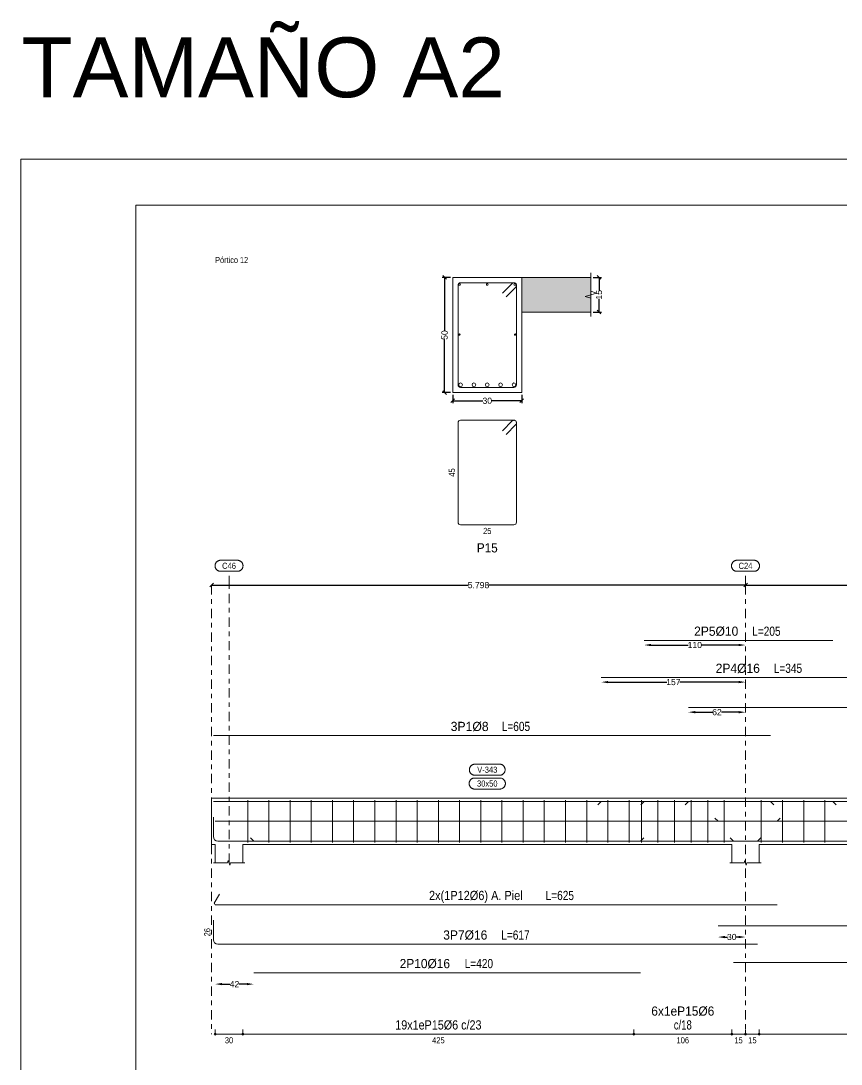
# Model space of a CAD drawing. Header units: millimetres. Extents: x 3 to 479, y -191 to 120.
# Drawn here: x 100.33 to 118.14, y -9.5 to 13.16 of the extents above; entities that cross this region are included whole.
import ezdxf
from ezdxf.enums import TextEntityAlignment as Align

# ---------------------------------------------------------------- set-up
doc = ezdxf.new("R2010")
doc.units = ezdxf.units.MM
doc.linetypes.add('CYPE_RAYAPUNTO', pattern=[0.4125, 0.2025, -0.105, 0, -0.105])
for name, color, linetype, lineweight in [('ALZ_ARM_LONG_ARM_TEXTOS', 3, 'Continuous', 9), ('ALZ_ARM_LONG_TXT_LONG', 3, 'Continuous', 9), ('ALZ_ARM_TRANS_TXT_EST', 3, 'Continuous', 9), ('ALZ_CONT_NUDOS', 122, 'Continuous', 9), ('ALZ_CONT_VIG_HORMIGON', 2, 'Continuous', 9), ('ALZ_COT_COT_ANCLAJES', 3, 'Continuous', 0), ('ALZ_COT_COT_ARM', 3, 'Continuous', 0), ('ALZ_COT_COT_EST', 3, 'Continuous', 0), ('ALZ_COT_COT_LIN_APOYOS', 2, 'CYPE_RAYAPUNTO', 0), ('ALZ_COT_LONGITUD_PROYECTADA', 122, 'Continuous', 0), ('ALZ_COT_TEXTOS_ESTRIBOS', 122, 'Continuous', 0), ('ALZ_REF_COT_LIN_AUX_COTA', 2, 'CYPE_RAYAPUNTO', 9), ('ALZ_REF_REF_NOMBRE', 3, 'Continuous', 9), ('ALZ_REF_REF_REFERENCIA', 3, 'Continuous', 9), ('ALZ_REF_REFERENCIA_PORTICO', 3, 'Continuous', 9), ('ALZ_REF_TEXTO_REF_NOMBRE', 3, 'Continuous', 9), ('ALZ_REF_TEXTO_REF_REFERENCIA', 3, 'Continuous', 9), ('ARM_LONGITUDINAL_Ø10', 103, 'Continuous', 9), ('ARM_LONGITUDINAL_Ø16', 212, 'Continuous', 9), ('ARM_LONGITUDINAL_Ø6', 151, 'Continuous', 9), ('ARM_LONGITUDINAL_Ø8', 32, 'Continuous', 9), ('ARM_TRANSVERSAL_Ø6', 151, 'Continuous', 9), ('CIM_REFEREN', 2, 'Continuous', 0), ('RECUAD_LIMITES', 2, 'Continuous', 0), ('RECUAD_MARCO', 1, 'Continuous', 20), ('SEC_CONT_FORJADOS_SECCION', 8, 'Continuous', 9), ('SEC_CONT_VIG_HORMIGON_SECCION', 2, 'Continuous', 9), ('SEC_COTAS_SEC_DIM_VIGA', 122, 'Continuous', 0), ('SEC_COTAS_TEXTOS_DESPIECE_ESTRIBADO', 122, 'Continuous', 0), ('SEC_REF_TXT_POSICIONES_ARM_ESTRIBOS', 1, 'Continuous', 9)]:
    doc.layers.add(name, color=color, linetype=linetype, lineweight=lineweight)
doc.styles.add('CYPETXT_0.2_romans', font='arial.ttf', dxfattribs={"height": 0.133333})
doc.styles.add('CYPETXT_romans', font='arial.ttf', dxfattribs={"height": 0.2})
doc.dimstyles.new('cype_arrow', dxfattribs={"dimtxt": 0.18, "dimasz": 0.15, "dimexe": 0.05, "dimexo": 0.05, "dimgap": 0, "dimtad": 0, "dimdec": 4, "dimzin": 0, "dimdsep": 46, "dimtxsty": 'CYPETXT_0.2_romans', "dimcen": 0.09, "dimadec": 0, "dimazin": 0, "dimtfac": 1, "dimtdec": 4, "dimtofl": 0, "dimtmove": 2, "dimatfit": 3, "dimfxl": 1, "dimtolj": 1, "dimtzin": 0, "dimarcsym": 0})
doc.dimstyles.new('cype_oblique', dxfattribs={"dimtxt": 0.18, "dimasz": 0.18, "dimexe": 0.05, "dimexo": 0.05, "dimgap": 0, "dimtad": 0, "dimdec": 4, "dimzin": 0, "dimdsep": 46, "dimtxsty": 'CYPETXT_0.2_romans', "dimblk": 'OBLIQUE', "dimtsz": 0.04, "dimcen": 0.09, "dimadec": 0, "dimazin": 0, "dimtfac": 1, "dimtdec": 4, "dimtofl": 0, "dimtmove": 2, "dimatfit": 3, "dimfxl": 1, "dimtolj": 1, "dimtzin": 0, "dimarcsym": 0})

# ---------------------------------------------------------------- blocks, each defined once
blk = doc.blocks.new('*D921')
at = {"layer": 'Defpoints', "color": 0, "transparency": 16777216}
for p in [(109.709, 5.084), (111.209, 5.084), (111.209, 4.906)]:
    blk.add_point(p, dxfattribs=at)
at = {"layer": 'SEC_COTAS_SEC_DIM_VIGA', "color": 0, "lineweight": -2, "transparency": 16777216}
for p, q in [((109.709, 5.034), (109.709, 4.856)), ((111.209, 5.034), (111.209, 4.856)), ((109.669, 4.866), (109.749, 4.946)), ((109.709, 4.906), (110.364, 4.906)), ((111.209, 4.906), (110.554, 4.906)), ((111.169, 4.866), (111.249, 4.946))]:
    blk.add_line(p, q, dxfattribs=at)
at = {"layer": 'SEC_COTAS_SEC_DIM_VIGA', "color": 0, "transparency": 16777216, "insert": (110.459, 4.906), "char_height": 0.1333, "attachment_point": 5, "style": 'CYPETXT_0.2_romans'}
blk.add_mtext('\\A1;30', dxfattribs=at)
blk = doc.blocks.new('_OBLIQUE')
at = {"color": 0, "linetype": 'ByBlock', "lineweight": -2}
blk.add_line((-0.5, -0.5), (0.5, 0.5), dxfattribs=at)
blk = doc.blocks.new('*D922')
at = {"layer": 'Defpoints', "color": 0, "transparency": 16777216}
for p in [(109.532, 7.584), (109.709, 7.584), (109.709, 5.084)]:
    blk.add_point(p, dxfattribs=at)
at = {"layer": 'SEC_COTAS_SEC_DIM_VIGA', "color": 0, "lineweight": -2, "transparency": 16777216}
for p, q in [((109.659, 7.584), (109.482, 7.584)), ((109.572, 7.544), (109.492, 7.624)), ((109.532, 7.584), (109.532, 6.429)), ((109.532, 5.084), (109.532, 6.238)), ((109.659, 5.084), (109.482, 5.084)), ((109.572, 5.044), (109.492, 5.124))]:
    blk.add_line(p, q, dxfattribs=at)
at = {"layer": 'SEC_COTAS_SEC_DIM_VIGA', "color": 0, "transparency": 16777216, "insert": (109.532, 6.334), "char_height": 0.1333, "attachment_point": 5, "rotation": 90, "style": 'CYPETXT_0.2_romans'}
blk.add_mtext('\\A1;50', dxfattribs=at)
blk = doc.blocks.new('*D923')
at = {"layer": 'Defpoints', "color": 0, "transparency": 16777216}
for p in [(112.709, 7.584), (112.886, 7.584), (112.709, 6.834)]:
    blk.add_point(p, dxfattribs=at)
at = {"layer": 'SEC_COTAS_SEC_DIM_VIGA', "color": 0, "lineweight": -2, "transparency": 16777216}
for p, q in [((112.759, 7.584), (112.936, 7.584)), ((112.926, 7.544), (112.846, 7.624)), ((112.886, 7.584), (112.886, 7.298)), ((112.886, 6.834), (112.886, 7.119)), ((112.759, 6.834), (112.936, 6.834)), ((112.926, 6.794), (112.846, 6.874))]:
    blk.add_line(p, q, dxfattribs=at)
at = {"layer": 'SEC_COTAS_SEC_DIM_VIGA', "color": 0, "transparency": 16777216, "insert": (112.886, 7.209), "char_height": 0.1333, "attachment_point": 5, "rotation": 90, "style": 'CYPETXT_0.2_romans'}
blk.add_mtext('\\A1;15', dxfattribs=at)
blk = doc.blocks.new('*D930')
at = {"layer": 'ALZ_COT_LONGITUD_PROYECTADA', "color": 0, "lineweight": -2, "transparency": 16777216}
for p, q in [((104.431, 0.864), (104.511, 0.944)), ((116.027, 0.864), (116.107, 0.944)), ((104.471, 0.904), (110.044, 0.904)), ((116.067, 0.904), (110.494, 0.904))]:
    blk.add_line(p, q, dxfattribs=at)
at = {"layer": 'Defpoints', "color": 0, "transparency": 16777216}
for p in [(104.471, 0.904), (104.471, 0.904), (116.067, 0.904)]:
    blk.add_point(p, dxfattribs=at)
at = {"layer": 'ALZ_COT_LONGITUD_PROYECTADA', "color": 0, "transparency": 16777216, "insert": (110.269, 0.904), "char_height": 0.1333, "attachment_point": 5, "style": 'CYPETXT_0.2_romans'}
blk.add_mtext('\\A1;5.798', dxfattribs=at)
blk = doc.blocks.new('*D931')
at = {"layer": 'ALZ_COT_LONGITUD_PROYECTADA', "color": 0, "lineweight": -2, "transparency": 16777216}
for p, q in [((116.027, 0.864), (116.107, 0.944)), ((124.534, 0.864), (124.614, 0.944)), ((116.067, 0.904), (120.093, 0.904)), ((124.574, 0.904), (120.548, 0.904))]:
    blk.add_line(p, q, dxfattribs=at)
at = {"layer": 'Defpoints', "color": 0, "transparency": 16777216}
for p in [(116.067, 0.904), (116.067, 0.904), (124.574, 0.904)]:
    blk.add_point(p, dxfattribs=at)
at = {"layer": 'ALZ_COT_LONGITUD_PROYECTADA', "color": 0, "transparency": 16777216, "insert": (120.32, 0.904), "char_height": 0.1333, "attachment_point": 5, "style": 'CYPETXT_0.2_romans'}
blk.add_mtext('\\A1;4.254', dxfattribs=at)
blk = doc.blocks.new('*D933')
at = {"layer": 'ALZ_COT_COT_ARM', "color": 0, "lineweight": -2, "transparency": 16777216}
for p, q in [((115.62, -6.736), (115.673, -6.736)), ((115.917, -6.736), (115.864, -6.736))]:
    blk.add_line(p, q, dxfattribs=at)
at = {"layer": 'ALZ_COT_COT_ARM', "color": 0, "transparency": 16777216}
for points in [[(115.62, -6.711), (115.62, -6.761), (115.47, -6.736)], [(115.917, -6.711), (115.917, -6.761), (116.067, -6.736)]]:
    blk.add_solid(points, dxfattribs=at)
at = {"layer": 'Defpoints', "color": 0, "transparency": 16777216}
for p in [(115.47, -6.736), (116.067, -6.736), (116.067, -6.736)]:
    blk.add_point(p, dxfattribs=at)
at = {"layer": 'ALZ_COT_COT_ARM', "color": 0, "transparency": 16777216, "insert": (115.768, -6.736), "char_height": 0.1333, "attachment_point": 5, "style": 'CYPETXT_0.2_romans'}
blk.add_mtext('\\A1;30', dxfattribs=at)
blk = doc.blocks.new('*D934')
at = {"layer": 'ALZ_COT_COT_ARM', "color": 0, "lineweight": -2, "transparency": 16777216}
for p, q in [((114.977, -1.854), (115.352, -1.854)), ((115.917, -1.854), (115.542, -1.854))]:
    blk.add_line(p, q, dxfattribs=at)
at = {"layer": 'ALZ_COT_COT_ARM', "color": 0, "transparency": 16777216}
for points in [[(114.977, -1.829), (114.977, -1.879), (114.827, -1.854)], [(115.917, -1.829), (115.917, -1.879), (116.067, -1.854)]]:
    blk.add_solid(points, dxfattribs=at)
at = {"layer": 'Defpoints', "color": 0, "transparency": 16777216}
for p in [(114.827, -1.854), (116.067, -1.854), (116.067, -1.854)]:
    blk.add_point(p, dxfattribs=at)
at = {"layer": 'ALZ_COT_COT_ARM', "color": 0, "transparency": 16777216, "insert": (115.447, -1.854), "char_height": 0.1333, "attachment_point": 5, "style": 'CYPETXT_0.2_romans'}
blk.add_mtext('\\A1;62', dxfattribs=at)
blk = doc.blocks.new('*D935')
at = {"layer": 'ALZ_COT_COT_ARM', "color": 0, "lineweight": -2, "transparency": 16777216}
for p, q in [((113.084, -1.201), (114.359, -1.201)), ((115.917, -1.201), (114.641, -1.201))]:
    blk.add_line(p, q, dxfattribs=at)
at = {"layer": 'ALZ_COT_COT_ARM', "color": 0, "transparency": 16777216}
for points in [[(113.084, -1.176), (113.084, -1.226), (112.934, -1.201)], [(115.917, -1.176), (115.917, -1.226), (116.067, -1.201)]]:
    blk.add_solid(points, dxfattribs=at)
at = {"layer": 'Defpoints', "color": 0, "transparency": 16777216}
for p in [(112.934, -1.201), (116.067, -1.201), (116.067, -1.201)]:
    blk.add_point(p, dxfattribs=at)
at = {"layer": 'ALZ_COT_COT_ARM', "color": 0, "transparency": 16777216, "insert": (114.5, -1.201), "char_height": 0.1333, "attachment_point": 5, "style": 'CYPETXT_0.2_romans'}
blk.add_mtext('\\A1;157', dxfattribs=at)
blk = doc.blocks.new('*D936')
at = {"layer": 'ALZ_COT_COT_ARM', "color": 0, "lineweight": -2, "transparency": 16777216}
for p, q in [((114.016, -0.396), (114.825, -0.396)), ((115.917, -0.396), (115.107, -0.396))]:
    blk.add_line(p, q, dxfattribs=at)
at = {"layer": 'ALZ_COT_COT_ARM', "color": 0, "transparency": 16777216}
for points in [[(114.016, -0.371), (114.016, -0.421), (113.866, -0.396)], [(115.917, -0.371), (115.917, -0.421), (116.067, -0.396)]]:
    blk.add_solid(points, dxfattribs=at)
at = {"layer": 'Defpoints', "color": 0, "transparency": 16777216}
for p in [(113.866, -0.396), (116.067, -0.396), (116.067, -0.396)]:
    blk.add_point(p, dxfattribs=at)
at = {"layer": 'ALZ_COT_COT_ARM', "color": 0, "transparency": 16777216, "insert": (114.966, -0.396), "char_height": 0.1333, "attachment_point": 5, "style": 'CYPETXT_0.2_romans'}
blk.add_mtext('\\A1;110', dxfattribs=at)
blk = doc.blocks.new('*D938')
at = {"layer": 'ALZ_COT_COT_ARM', "color": 0, "lineweight": -2, "transparency": 16777216}
for p, q in [((104.701, -7.758), (104.872, -7.758)), ((105.239, -7.758), (105.067, -7.758))]:
    blk.add_line(p, q, dxfattribs=at)
at = {"layer": 'ALZ_COT_COT_ARM', "color": 0, "transparency": 16777216}
for points in [[(104.701, -7.733), (104.701, -7.783), (104.551, -7.758)], [(105.239, -7.733), (105.239, -7.783), (105.389, -7.758)]]:
    blk.add_solid(points, dxfattribs=at)
at = {"layer": 'Defpoints', "color": 0, "transparency": 16777216}
for p in [(104.551, -7.758), (105.389, -7.758), (105.389, -7.758)]:
    blk.add_point(p, dxfattribs=at)
at = {"layer": 'ALZ_COT_COT_ARM', "color": 0, "transparency": 16777216, "insert": (104.97, -7.758), "char_height": 0.1333, "attachment_point": 5, "style": 'CYPETXT_0.2_romans'}
blk.add_mtext('\\A1;42', dxfattribs=at)

msp = doc.modelspace()

# ---------------------------------------------------------------- hatches: boundary and pattern name
at = {"layer": 'SEC_CONT_FORJADOS_SECCION', "true_color": 0xdad7d3}
msp.add_hatch(color=254, dxfattribs=at).paths.add_polyline_path([(112.70904, 7.58363), (111.20904, 7.58363), (111.20904, 6.83363), (112.70904, 6.83363)])

# ---------------------------------------------------------------- linework, layer by layer
at = {"layer": 'ALZ_CONT_NUDOS'}
for p, q in [((104.55077, -4.72366), (104.55077, -5.12366)), ((105.15134, -4.72366), (105.15134, -5.12366)), ((115.76674, -4.72366), (115.76674, -5.12366)), ((116.36638, -4.72366), (116.36638, -5.12366))]:
    msp.add_line(p, q, dxfattribs=at)
for points in [[(105.15134, -3.72366), (104.55077, -3.72366), (104.47122, -3.72366), (104.47122, -4.72366), (104.55077, -4.72366)], [(115.76674, -3.72366), (116.36638, -3.72366)], [(104.51077, -5.12366), (104.82106, -5.12366), (104.83606, -5.07366), (104.86606, -5.17366), (104.88106, -5.12366), (105.19134, -5.12366)], [(115.72674, -5.12366), (116.03656, -5.12366), (116.05156, -5.07366), (116.08156, -5.17366), (116.09656, -5.12366), (116.40638, -5.12366)]]:
    msp.add_lwpolyline(points, dxfattribs=at)
at = {"layer": 'ALZ_CONT_VIG_HORMIGON'}
for p, q in [((105.15134, -3.72366), (115.76674, -3.72366)), ((116.36638, -3.72366), (124.27399, -3.72366)), ((105.15134, -4.72366), (115.76674, -4.72366)), ((116.36638, -4.72366), (124.27399, -4.72366))]:
    msp.add_line(p, q, dxfattribs=at)
at = {"layer": 'ALZ_COT_COT_EST'}
for p, q in [((104.55077, -8.84364), (104.55077, -8.74364)), ((105.15134, -8.84364), (105.15134, -8.74364)), ((113.64366, -8.84364), (113.64366, -8.74364)), ((115.76674, -8.84364), (115.76674, -8.74364)), ((116.06656, -8.84364), (116.06656, -8.74364)), ((116.36638, -8.84364), (116.36638, -8.74364))]:
    msp.add_line(p, q, dxfattribs=at)
for points in [[(104.55077, -8.84364), (105.15134, -8.84364), (105.15134, -8.74364)], [(105.15134, -8.84364), (113.64366, -8.84364), (113.64366, -8.74364)], [(113.64366, -8.84364), (115.76674, -8.84364), (115.76674, -8.74364)], [(115.76674, -8.84364), (116.06656, -8.84364), (116.06656, -8.74364)], [(116.06656, -8.84364), (116.36638, -8.84364), (116.36638, -8.74364)], [(116.36638, -8.84364), (124.27399, -8.84364), (124.27399, -8.74364)]]:
    msp.add_lwpolyline(points, dxfattribs=at)
for centre in [(104.55077, -8.84364), (105.15134, -8.84364), (105.15134, -8.84364), (113.64366, -8.84364), (113.64366, -8.84364), (115.76674, -8.84364), (115.76674, -8.84364), (116.06656, -8.84364), (116.06656, -8.84364), (116.36638, -8.84364), (116.36638, -8.84364)]:
    msp.add_circle(centre, 0.02, dxfattribs=at)
at = {"layer": 'ALZ_COT_COT_LIN_APOYOS'}
for p, q in [((104.47122, 0.9043), (104.47122, -8.84364)), ((116.06656, 0.9043), (116.06656, -8.84364))]:
    msp.add_line(p, q, dxfattribs=at)
at = {"layer": 'ALZ_REF_COT_LIN_AUX_COTA'}
for p, q in [((104.85106, 0.9043), (104.85106, 1.2043)), ((116.06656, 0.9043), (116.06656, 1.2043)), ((104.85106, -5.12366), (104.85106, 0.9043))]:
    msp.add_line(p, q, dxfattribs=at)
at = {"layer": 'ALZ_REF_REF_NOMBRE'}
for points in [[(110.72704, -2.98366), (110.73506, -2.98393), (110.74304, -2.98473), (110.75095, -2.98606), (110.75875, -2.98792), (110.76641, -2.9903), (110.77389, -2.99318), (110.78116, -2.99656), (110.7882, -3.00041), (110.79496, -3.00472), (110.80141, -3.00948), (110.80754, -3.01466), (110.8133, -3.02023), (110.81868, -3.02618), (110.82365, -3.03248), (110.82819, -3.03909), (110.83228, -3.04599), (110.83589, -3.05315), (110.83902, -3.06053), (110.84166, -3.0681), (110.84377, -3.07584), (110.84537, -3.0837), (110.84644, -3.09165), (110.84698, -3.09965), (110.84698, -3.10767), (110.84644, -3.11567), (110.84537, -3.12362), (110.84377, -3.13148), (110.84166, -3.13921), (110.83902, -3.14679), (110.83589, -3.15417), (110.83228, -3.16133), (110.82819, -3.16823), (110.82365, -3.17484), (110.81868, -3.18113), (110.8133, -3.18708), (110.80754, -3.19266), (110.80141, -3.19783), (110.79496, -3.20259), (110.7882, -3.20691), (110.78116, -3.21076), (110.77389, -3.21414), (110.76641, -3.21702), (110.75875, -3.21939), (110.75095, -3.22125), (110.74304, -3.22259), (110.73506, -3.22339), (110.72704, -3.22366), (110.19104, -3.22366), (110.18303, -3.22339), (110.17505, -3.22259), (110.16714, -3.22125), (110.15934, -3.21939), (110.15168, -3.21702), (110.1442, -3.21414), (110.13692, -3.21076), (110.12989, -3.20691), (110.12313, -3.20259), (110.11667, -3.19783), (110.11055, -3.19266), (110.10478, -3.18708), (110.0994, -3.18113), (110.09443, -3.17484), (110.0899, -3.16823), (110.08581, -3.16133), (110.08219, -3.15417), (110.07906, -3.14679), (110.07643, -3.13921), (110.07431, -3.13148), (110.07271, -3.12362), (110.07165, -3.11567), (110.07111, -3.10767), (110.07111, -3.09965), (110.07165, -3.09165), (110.07271, -3.0837), (110.07431, -3.07584), (110.07643, -3.0681), (110.07906, -3.06053), (110.08219, -3.05315), (110.08581, -3.04599), (110.0899, -3.03909), (110.09443, -3.03248), (110.0994, -3.02618), (110.10478, -3.02023), (110.11055, -3.01466), (110.11667, -3.00948), (110.12313, -3.00472), (110.12989, -3.00041), (110.13692, -2.99656), (110.1442, -2.99318), (110.15168, -2.9903), (110.15934, -2.98792), (110.16714, -2.98606), (110.17505, -2.98473), (110.18303, -2.98393), (110.19104, -2.98366), (110.72704, -2.98366)], [(110.73204, -3.28366), (110.74006, -3.28393), (110.74804, -3.28473), (110.75595, -3.28606), (110.76375, -3.28792), (110.77141, -3.2903), (110.77889, -3.29318), (110.78616, -3.29656), (110.7932, -3.30041), (110.79996, -3.30472), (110.80641, -3.30948), (110.81254, -3.31466), (110.8183, -3.32023), (110.82368, -3.32618), (110.82865, -3.33248), (110.83319, -3.33909), (110.83728, -3.34599), (110.84089, -3.35315), (110.84402, -3.36053), (110.84666, -3.3681), (110.84877, -3.37584), (110.85037, -3.3837), (110.85144, -3.39165), (110.85198, -3.39965), (110.85198, -3.40767), (110.85144, -3.41567), (110.85037, -3.42362), (110.84877, -3.43148), (110.84666, -3.43921), (110.84402, -3.44679), (110.84089, -3.45417), (110.83728, -3.46133), (110.83319, -3.46823), (110.82865, -3.47484), (110.82368, -3.48113), (110.8183, -3.48708), (110.81254, -3.49266), (110.80641, -3.49783), (110.79996, -3.50259), (110.7932, -3.50691), (110.78616, -3.51076), (110.77889, -3.51414), (110.77141, -3.51702), (110.76375, -3.51939), (110.75595, -3.52125), (110.74804, -3.52259), (110.74006, -3.52339), (110.73204, -3.52366), (110.18604, -3.52366), (110.17803, -3.52339), (110.17005, -3.52259), (110.16214, -3.52125), (110.15434, -3.51939), (110.14668, -3.51702), (110.1392, -3.51414), (110.13192, -3.51076), (110.12489, -3.50691), (110.11813, -3.50259), (110.11167, -3.49783), (110.10555, -3.49266), (110.09978, -3.48708), (110.0944, -3.48113), (110.08943, -3.47484), (110.0849, -3.46823), (110.08081, -3.46133), (110.07719, -3.45417), (110.07406, -3.44679), (110.07143, -3.43921), (110.06931, -3.43148), (110.06771, -3.42362), (110.06665, -3.41567), (110.06611, -3.40767), (110.06611, -3.39965), (110.06665, -3.39165), (110.06771, -3.3837), (110.06931, -3.37584), (110.07143, -3.3681), (110.07406, -3.36053), (110.07719, -3.35315), (110.08081, -3.34599), (110.0849, -3.33909), (110.08943, -3.33248), (110.0944, -3.32618), (110.09978, -3.32023), (110.10555, -3.31466), (110.11167, -3.30948), (110.11813, -3.30472), (110.12489, -3.30041), (110.13192, -3.29656), (110.1392, -3.29318), (110.14668, -3.2903), (110.15434, -3.28792), (110.16214, -3.28606), (110.17005, -3.28473), (110.17803, -3.28393), (110.18604, -3.28366), (110.73204, -3.28366)]]:
    msp.add_lwpolyline(points, close=True, dxfattribs=at)
at = {"layer": 'ALZ_REF_REF_REFERENCIA'}
for points in [[(105.03506, 1.4443), (105.04307, 1.44403), (105.05105, 1.44323), (105.05896, 1.44189), (105.06676, 1.44004), (105.07442, 1.43766), (105.0819, 1.43478), (105.08918, 1.4314), (105.09621, 1.42755), (105.10297, 1.42323), (105.10943, 1.41847), (105.11555, 1.4133), (105.12131, 1.40772), (105.12669, 1.40177), (105.13166, 1.39548), (105.1362, 1.38887), (105.14029, 1.38197), (105.14391, 1.37481), (105.14704, 1.36743), (105.14967, 1.35985), (105.15179, 1.35212), (105.15338, 1.34426), (105.15445, 1.33631), (105.15499, 1.32831), (105.15499, 1.32029), (105.15445, 1.31229), (105.15338, 1.30434), (105.15179, 1.29648), (105.14967, 1.28875), (105.14704, 1.28117), (105.14391, 1.27379), (105.14029, 1.26663), (105.1362, 1.25973), (105.13166, 1.25312), (105.12669, 1.24682), (105.12131, 1.24088), (105.11555, 1.2353), (105.10943, 1.23012), (105.10297, 1.22537), (105.09621, 1.22105), (105.08918, 1.2172), (105.0819, 1.21382), (105.07442, 1.21094), (105.06676, 1.20856), (105.05896, 1.2067), (105.05105, 1.20537), (105.04307, 1.20457), (105.03506, 1.2043), (104.66706, 1.2043), (104.65904, 1.20457), (104.65106, 1.20537), (104.64315, 1.2067), (104.63535, 1.20856), (104.62769, 1.21094), (104.62021, 1.21382), (104.61293, 1.2172), (104.6059, 1.22105), (104.59914, 1.22537), (104.59269, 1.23012), (104.58656, 1.2353), (104.5808, 1.24088), (104.57542, 1.24682), (104.57045, 1.25312), (104.56591, 1.25973), (104.56182, 1.26663), (104.5582, 1.27379), (104.55507, 1.28117), (104.55244, 1.28875), (104.55032, 1.29648), (104.54873, 1.30434), (104.54766, 1.31229), (104.54712, 1.32029), (104.54712, 1.32831), (104.54766, 1.33631), (104.54873, 1.34426), (104.55032, 1.35212), (104.55244, 1.35985), (104.55507, 1.36743), (104.5582, 1.37481), (104.56182, 1.38197), (104.56591, 1.38887), (104.57045, 1.39548), (104.57542, 1.40177), (104.5808, 1.40772), (104.58656, 1.4133), (104.59269, 1.41847), (104.59914, 1.42323), (104.6059, 1.42755), (104.61293, 1.4314), (104.62021, 1.43478), (104.62769, 1.43766), (104.63535, 1.44004), (104.64315, 1.44189), (104.65106, 1.44323), (104.65904, 1.44403), (104.66706, 1.4443), (105.03506, 1.4443)], [(116.25056, 1.4443), (116.25858, 1.44403), (116.26656, 1.44323), (116.27447, 1.44189), (116.28227, 1.44004), (116.28993, 1.43766), (116.29741, 1.43478), (116.30468, 1.4314), (116.31172, 1.42755), (116.31848, 1.42323), (116.32493, 1.41847), (116.33106, 1.4133), (116.33682, 1.40772), (116.3422, 1.40177), (116.34717, 1.39548), (116.35171, 1.38887), (116.3558, 1.38197), (116.35941, 1.37481), (116.36254, 1.36743), (116.36518, 1.35985), (116.36729, 1.35212), (116.36889, 1.34426), (116.36996, 1.33631), (116.3705, 1.32831), (116.3705, 1.32029), (116.36996, 1.31229), (116.36889, 1.30434), (116.36729, 1.29648), (116.36518, 1.28875), (116.36254, 1.28117), (116.35941, 1.27379), (116.3558, 1.26663), (116.35171, 1.25973), (116.34717, 1.25312), (116.3422, 1.24682), (116.33682, 1.24088), (116.33106, 1.2353), (116.32493, 1.23012), (116.31848, 1.22537), (116.31172, 1.22105), (116.30468, 1.2172), (116.29741, 1.21382), (116.28993, 1.21094), (116.28227, 1.20856), (116.27447, 1.2067), (116.26656, 1.20537), (116.25858, 1.20457), (116.25056, 1.2043), (115.88256, 1.2043), (115.87455, 1.20457), (115.86657, 1.20537), (115.85866, 1.2067), (115.85086, 1.20856), (115.8432, 1.21094), (115.83572, 1.21382), (115.82844, 1.2172), (115.82141, 1.22105), (115.81465, 1.22537), (115.80819, 1.23012), (115.80207, 1.2353), (115.7963, 1.24088), (115.79092, 1.24682), (115.78595, 1.25312), (115.78142, 1.25973), (115.77733, 1.26663), (115.77371, 1.27379), (115.77058, 1.28117), (115.76795, 1.28875), (115.76583, 1.29648), (115.76423, 1.30434), (115.76317, 1.31229), (115.76263, 1.32029), (115.76263, 1.32831), (115.76317, 1.33631), (115.76423, 1.34426), (115.76583, 1.35212), (115.76795, 1.35985), (115.77058, 1.36743), (115.77371, 1.37481), (115.77733, 1.38197), (115.78142, 1.38887), (115.78595, 1.39548), (115.79092, 1.40177), (115.7963, 1.40772), (115.80207, 1.4133), (115.80819, 1.41847), (115.81465, 1.42323), (115.82141, 1.42755), (115.82844, 1.4314), (115.83572, 1.43478), (115.8432, 1.43766), (115.85086, 1.44004), (115.85866, 1.44189), (115.86657, 1.44323), (115.87455, 1.44403), (115.88256, 1.4443), (116.25056, 1.4443)]]:
    msp.add_lwpolyline(points, close=True, dxfattribs=at)
at = {"layer": 'ARM_LONGITUDINAL_Ø10'}
for p, q in [((113.86571, -3.79566), (113.795, -3.86637)), ((117.96571, -3.79566), (118.03642, -3.86637))]:
    msp.add_line(p, q, dxfattribs=at)
for points in [[(113.86571, -0.2957), (117.96571, -0.2957)], [(113.86571, -3.79566), (117.96571, -3.79566)]]:
    msp.add_lwpolyline(points, dxfattribs=at)
at = {"layer": 'ARM_LONGITUDINAL_Ø16'}
for p, q in [((112.93373, -3.79566), (112.86302, -3.86637)), ((114.82702, -3.79566), (114.7563, -3.86637)), ((105.38858, -4.65166), (105.31787, -4.58095)), ((113.78858, -4.65166), (113.85929, -4.58095)), ((116.32638, -4.65166), (116.40014, -4.58412))]:
    msp.add_line(p, q, dxfattribs=at)
for points in [[(112.93373, -1.10079), (119.83373, -1.10079)], [(114.82702, -1.75352), (125.22702, -1.75352)], [(112.93373, -3.79566), (119.83373, -3.79566)], [(114.82702, -3.79566), (125.22702, -3.79566)], [(104.51122, -4.13166), (104.51122, -4.55566), (104.51853, -4.5924), (104.53934, -4.62354), (104.57048, -4.64435), (104.60722, -4.65166), (116.32638, -4.65166)], [(105.38858, -4.65166), (113.78858, -4.65166)], [(104.51122, -6.37189), (104.51122, -6.79589), (104.51853, -6.83263), (104.53934, -6.86377), (104.57048, -6.88458), (104.60722, -6.89189), (116.32638, -6.89189)], [(105.38858, -7.51189), (113.78858, -7.51189)]]:
    msp.add_lwpolyline(points, dxfattribs=at)
for centre in [(109.87904, 5.25363), (110.16904, 5.25363), (110.45904, 5.25363), (110.74904, 5.25363), (111.03904, 5.25363)]:
    msp.add_circle(centre, 0.04, dxfattribs=at)
at = {"layer": 'ARM_LONGITUDINAL_Ø6'}
for p, q in [((115.4703, -4.22366), (115.39959, -4.15295)), ((116.75106, -4.22366), (116.82177, -4.15295))]:
    msp.add_line(p, q, dxfattribs=at)
for points in [[(104.55279, -4.22366), (116.75106, -4.22366)], [(115.4703, -4.22366), (125.1703, -4.22366)], [(104.64131, -5.80801), (104.53201, -5.99732), (104.53451, -6.01154), (104.54173, -6.02404), (104.55279, -6.03332), (116.75106, -6.03332)], [(115.4703, -6.48982), (125.1703, -6.48982)]]:
    msp.add_lwpolyline(points, dxfattribs=at)
for centre in [(109.85404, 6.34363), (111.06404, 6.34363)]:
    msp.add_circle(centre, 0.015, dxfattribs=at)
at = {"layer": 'ARM_LONGITUDINAL_Ø8'}
for p, q in [((116.61122, -3.79566), (116.68193, -3.86637)), ((115.80674, -4.65166), (115.73603, -4.58095))]:
    msp.add_line(p, q, dxfattribs=at)
for points in [[(104.51122, -2.36366), (116.61122, -2.36366)], [(104.51122, -3.79566), (116.61122, -3.79566)], [(115.80674, -4.65166), (124.8341, -4.65166)], [(115.80674, -7.28922), (124.8341, -7.28922)]]:
    msp.add_lwpolyline(points, dxfattribs=at)
for centre in [(109.85904, 7.43363), (110.45904, 7.43363), (111.05904, 7.43363)]:
    msp.add_circle(centre, 0.02, dxfattribs=at)
at = {"layer": 'ARM_TRANSVERSAL_Ø6'}
for p, q in [((105.2575, -3.76366), (105.2575, -4.68366)), ((105.7175, -3.76366), (105.7175, -4.68366)), ((106.1775, -3.76366), (106.1775, -4.68366)), ((106.6375, -3.76366), (106.6375, -4.68366)), ((107.0975, -3.76366), (107.0975, -4.68366)), ((107.5575, -3.76366), (107.5575, -4.68366)), ((108.0175, -3.76366), (108.0175, -4.68366)), ((108.4775, -3.76366), (108.4775, -4.68366)), ((108.9375, -3.76366), (108.9375, -4.68366)), ((109.3975, -3.76366), (109.3975, -4.68366)), ((109.8575, -3.76366), (109.8575, -4.68366)), ((110.3175, -3.76366), (110.3175, -4.68366)), ((110.7775, -3.76366), (110.7775, -4.68366)), ((111.2375, -3.76366), (111.2375, -4.68366)), ((111.6975, -3.76366), (111.6975, -4.68366)), ((112.1575, -3.76366), (112.1575, -4.68366)), ((112.6175, -3.76366), (112.6175, -4.68366)), ((113.0775, -3.76366), (113.0775, -4.68366)), ((113.5375, -3.76366), (113.5375, -4.68366)), ((113.8052, -3.76366), (113.8052, -4.68366)), ((114.1652, -3.76366), (114.1652, -4.68366)), ((114.5252, -3.76366), (114.5252, -4.68366)), ((114.8852, -3.76366), (114.8852, -4.68366)), ((115.2452, -3.76366), (115.2452, -4.68366)), ((115.6052, -3.76366), (115.6052, -4.68366)), ((116.41019, -3.76366), (116.41019, -4.68366)), ((116.87019, -3.76366), (116.87019, -4.68366)), ((117.33019, -3.76366), (117.33019, -4.68366)), ((117.79019, -3.76366), (117.79019, -4.68366))]:
    msp.add_line(p, q, dxfattribs=at)
for points in [[(110.8658, 7.16261), (111.07793, 7.37474), (111.08477, 7.38308), (111.08986, 7.39258), (111.09299, 7.4029), (111.09404, 7.41363), (111.09299, 7.42436), (111.08986, 7.43468), (111.08477, 7.44419), (111.07793, 7.45252), (111.0696, 7.45936), (111.06009, 7.46445), (111.04977, 7.46758), (111.03904, 7.46863), (109.87904, 7.46863), (109.858, 7.46445), (109.84015, 7.45252), (109.82823, 7.43468), (109.82404, 7.41363), (109.82404, 5.25363), (109.82823, 5.23258), (109.84015, 5.21474), (109.858, 5.20282), (109.87904, 5.19863), (111.03904, 5.19863), (111.06009, 5.20282), (111.07793, 5.21474), (111.08986, 5.23258), (111.09404, 5.25363), (111.09404, 7.41363), (111.09299, 7.42436), (111.08986, 7.43468), (111.08477, 7.44419), (111.07793, 7.45252), (111.0696, 7.45936), (111.06009, 7.46445), (111.04977, 7.46758), (111.03904, 7.46863), (111.02831, 7.46758), (111.018, 7.46445), (111.00849, 7.45936), (111.00015, 7.45252), (110.78802, 7.24039)], [(110.8658, 4.17828), (111.07793, 4.39041), (111.08477, 4.39874), (111.08986, 4.40825), (111.09299, 4.41857), (111.09404, 4.4293), (111.09299, 4.44003), (111.08986, 4.45035), (111.08477, 4.45986), (111.07793, 4.46819), (111.0696, 4.47503), (111.06009, 4.48011), (111.04977, 4.48324), (111.03904, 4.4843), (109.87904, 4.4843), (109.858, 4.48011), (109.84015, 4.46819), (109.82823, 4.45035), (109.82404, 4.4293), (109.82404, 2.2693), (109.82823, 2.24825), (109.84015, 2.23041), (109.858, 2.21849), (109.87904, 2.2143), (111.03904, 2.2143), (111.06009, 2.21849), (111.07793, 2.23041), (111.08986, 2.24825), (111.09404, 2.2693), (111.09404, 4.4293), (111.09299, 4.44003), (111.08986, 4.45035), (111.08477, 4.45986), (111.07793, 4.46819), (111.0696, 4.47503), (111.06009, 4.48011), (111.04977, 4.48324), (111.03904, 4.4843), (111.02831, 4.48324), (111.018, 4.48011), (111.00849, 4.47503), (111.00015, 4.46819), (110.78802, 4.25606)]]:
    msp.add_lwpolyline(points, dxfattribs=at)
at = {"layer": 'RECUAD_LIMITES'}
msp.add_lwpolyline([(100.33093, -31.84816), (159.73093, -31.84816), (159.73093, 10.15184), (100.33093, 10.15184), (100.33093, -31.84816)], close=True, dxfattribs=at)
at = {"layer": 'RECUAD_MARCO'}
msp.add_lwpolyline([(102.83093, -30.84816), (158.73093, -30.84816), (158.73093, 9.15184), (102.83093, 9.15184), (102.83093, -30.84816)], close=True, dxfattribs=at)
at = {"layer": 'SEC_CONT_FORJADOS_SECCION', "color": 254, "true_color": 0xdad7d3}
msp.add_lwpolyline([(112.70904, 7.58363), (111.20904, 7.58363), (111.20904, 6.83363), (112.70904, 6.83363)], close=True, dxfattribs=at)
at = {"layer": 'SEC_CONT_FORJADOS_SECCION'}
for points in [[(112.70904, 7.58363), (111.20904, 7.58363), (111.20904, 6.83363), (112.70904, 6.83363)], [(112.70904, 7.68363), (112.70904, 7.28363), (112.83404, 7.24613), (112.58404, 7.17113), (112.70904, 7.13363), (112.70904, 6.73363)]]:
    msp.add_lwpolyline(points, dxfattribs=at)
at = {"layer": 'SEC_CONT_VIG_HORMIGON_SECCION'}
msp.add_lwpolyline([(111.20904, 7.58363), (109.70904, 7.58363), (109.70904, 5.08363), (111.20904, 5.08363), (111.20904, 7.58363)], close=True, dxfattribs=at)

# ---------------------------------------------------------------- texts
at = {"layer": 'ALZ_ARM_LONG_ARM_TEXTOS', "style": 'CYPETXT_romans'}
for s, width, p in [('2P5%%c10', 0.935124, (115.43071, -0.1957)), ('2P4%%c16', 0.935124, (115.89873, -1.00079)), ('3P1%%c8', 0.947337, (110.07622, -2.26366)), ('2x(1P12%%c6) A. Piel', 0.851134, (110.21118, -5.93332)), ('3P7%%c16', 0.935124, (109.9818, -6.79189)), ('2P10%%c16', 0.92633, (109.10358, -7.41189))]:
    msp.add_text(s, height=0.2, dxfattribs=dict(at, width=width)).set_placement(p, align=Align.CENTER)
at = {"layer": 'ALZ_ARM_LONG_TXT_LONG', "style": 'CYPETXT_romans', "width": 0.785606}
for s, p in [(' L=205', (116.48921, -0.1957)), (' L=345', (116.95723, -1.00079)), (' L=605', (111.05072, -2.26366)), (' L=625', (112.00318, -5.93332)), (' L=617', (111.0403, -6.79189)), (' L=420', (110.24608, -7.41189))]:
    msp.add_text(s, height=0.2, dxfattribs=at).set_placement(p, align=Align.CENTER)
at = {"layer": 'ALZ_ARM_TRANS_TXT_EST', "style": 'CYPETXT_romans'}
for s, width, p in [('6x1eP15%%c6', 0.92733, (114.7052, -8.44364)), ('19x1eP15%%c6 c/23', 0.837616, (109.3975, -8.74364)), ('c/18', 0.739875, (114.7052, -8.74364))]:
    msp.add_text(s, height=0.2, dxfattribs=dict(at, width=width)).set_placement(p, align=Align.CENTER)
at = {"layer": 'ALZ_COT_COT_ANCLAJES', "style": 'CYPETXT_romans', "width": 0.872274}
msp.add_text('26', height=0.133333, rotation=90, dxfattribs=at).set_placement((104.44456, -6.63189), align=Align.CENTER)
at = {"layer": 'ALZ_COT_TEXTOS_ESTRIBOS', "style": 'CYPETXT_romans', "width": 0.872274}
for s, p in [('30', (104.85106, -8.91031)), ('425', (109.3975, -8.91031)), ('106', (114.7052, -8.91031)), ('15', (115.91665, -8.91031)), ('15', (116.21647, -8.91031))]:
    msp.add_text(s, height=0.133333, dxfattribs=at).set_placement(p, align=Align.TOP_CENTER)
at = {"layer": 'ALZ_REF_REFERENCIA_PORTICO', "style": 'CYPETXT_romans', "width": 0.820327}
msp.add_text('Pórtico 12', height=0.133333, dxfattribs=at).set_placement((104.55077, 7.96363), align=Align.MIDDLE_LEFT)
at = {"layer": 'ALZ_REF_TEXTO_REF_NOMBRE', "style": 'CYPETXT_romans'}
for s, width, p in [('V-343', 0.803518, (110.45904, -3.10366)), ('30x50', 0.876123, (110.45904, -3.40366))]:
    msp.add_text(s, height=0.133333, dxfattribs=dict(at, width=width)).set_placement(p, align=Align.MIDDLE_CENTER)
at = {"layer": 'ALZ_REF_TEXTO_REF_REFERENCIA', "style": 'CYPETXT_romans', "width": 0.8832}
for s, p in [('C46', (104.85106, 1.3243)), ('C24', (116.06656, 1.3243))]:
    msp.add_text(s, height=0.133333, dxfattribs=at).set_placement(p, align=Align.MIDDLE_CENTER)
at = {"layer": 'CIM_REFEREN', "insert": (100.34667, 12.79657), "char_height": 1.3, "attachment_point": 1, "style": 'CYPETXT_romans'}
msp.add_mtext_dynamic_manual_height_columns('TAMAÑO A2', width=20.4097016, gutter_width=12.5, heights=[0], dxfattribs=at)
at = {"layer": 'SEC_COTAS_TEXTOS_DESPIECE_ESTRIBADO', "style": 'CYPETXT_romans', "width": 0.872274}
msp.add_text('45', height=0.133333, rotation=90, dxfattribs=at).set_placement((109.75738, 3.3493), align=Align.CENTER)
msp.add_text('25', height=0.133333, dxfattribs=at).set_placement((110.45904, 2.14763), align=Align.TOP_CENTER)
at = {"layer": 'SEC_REF_TXT_POSICIONES_ARM_ESTRIBOS', "style": 'CYPETXT_romans', "width": 0.91451}
msp.add_text('P15', height=0.2, dxfattribs=at).set_placement((110.45904, 1.7143), align=Align.MIDDLE_CENTER)

# ---------------------------------------------------------------- dimensions: what is measured, and where the dimension line sits
at = {"layer": 'ALZ_COT_COT_ARM'}
for p1, p2, text, picture, middle in [((113.86571, -0.3957), (116.06656, -0.3957), '110', '*D936', (114.96614, -0.3957)), ((112.93373, -1.20079), (116.06656, -1.20079), '157', '*D935', (114.50015, -1.20079)), ((114.82702, -1.85352), (116.06656, -1.85352), '62', '*D934', (115.44679, -1.85352)), ((115.4703, -6.73582), (116.06656, -6.73582), '30', '*D933', (115.76843, -6.73582)), ((104.55077, -7.75789), (105.38858, -7.75789), '42', '*D938', (104.96967, -7.75789))]:
    dim = msp.add_aligned_dim(p1=p1, p2=p2, distance=0, text=text, dimstyle='cype_arrow', override={"dimexe": 0, "dimexo": 0}, dxfattribs=at)
    dim.commit()
    dim.dimension.update_dxf_attribs({"geometry": picture, "text_midpoint": middle})
at = {"layer": 'ALZ_COT_LONGITUD_PROYECTADA'}
for p1, p2, text, picture, middle in [((116.06656, 0.9043), (104.47122, 0.9043), '5.798', '*D930', (110.26889, 0.9043)), ((124.57404, 0.9043), (116.06656, 0.9043), '4.254', '*D931', (120.3203, 0.9043))]:
    dim = msp.add_aligned_dim(p1=p1, p2=p2, distance=0, text=text, dimstyle='cype_oblique', override={"dimexe": 0, "dimexo": 0}, dxfattribs=at)
    dim.commit()
    dim.dimension.update_dxf_attribs({"geometry": picture, "text_midpoint": middle})
at = {"layer": 'SEC_COTAS_SEC_DIM_VIGA'}
for p1, p2, distance, text, picture, middle in [((109.70904, 5.08363), (109.70904, 7.58363), 0.17733, '50', '*D922', (109.53171, 6.33363)), ((112.70904, 6.83363), (112.70904, 7.58363), -0.17733, '15', '*D923', (112.88638, 7.20863)), ((109.70904, 5.08363), (111.20904, 5.08363), -0.17733, '30', '*D921', (110.45904, 4.9063))]:
    dim = msp.add_aligned_dim(p1=p1, p2=p2, distance=distance, text=text, dimstyle='cype_oblique', dxfattribs=at)
    dim.commit()
    dim.dimension.update_dxf_attribs({"geometry": picture, "text_midpoint": middle})

doc.saveas('drawing.dxf')
